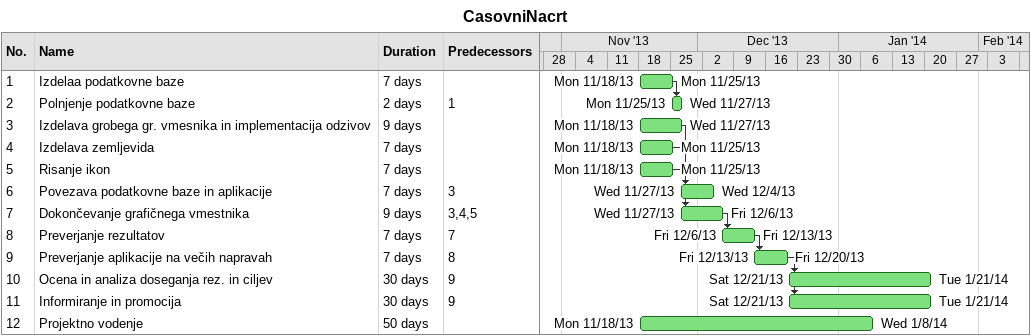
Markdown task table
CasovniNacrt

| ID | Task | Duration | Start | Finish | Predecessors |
|---|---|---|---|---|---|
| 1 | Izdelaa podatkovne baze | 7d | 2013-11-18 | 2013-11-25 |  |
| 2 | Polnjenje podatkovne baze | 2d | 2013-11-25 | 2013-11-27 | 1 |
| 3 | Izdelava grobega gr. vmesnika in implementacija odzivov | 9d | 2013-11-18 | 2013-11-27 |  |
| 4 | Izdelava zemljevida | 7d | 2013-11-18 | 2013-11-25 |  |
| 5 | Risanje ikon | 7d | 2013-11-18 | 2013-11-25 |  |
| 6 | Povezava podatkovne baze in aplikacije | 7d | 2013-11-27 | 2013-12-04 | 3 |
| 7 | Dokončevanje grafičnega vmestnika | 9d | 2013-11-27 | 2013-12-06 | 3, 4, 5 |
| 8 | Preverjanje rezultatov | 7d | 2013-12-06 | 2013-12-13 | 7 |
| 9 | Preverjanje aplikacije na večih napravah | 7d | 2013-12-13 | 2013-12-20 | 8 |
| 10 | Ocena in analiza doseganja rez. in ciljev | 30d | 2013-12-21 | 2014-01-21 | 9 |
| 11 | Informiranje in promocija | 30d | 2013-12-21 | 2014-01-21 | 9 |
| 12 | Projektno vodenje | 50d | 2013-11-18 | 2014-01-08 |  |
